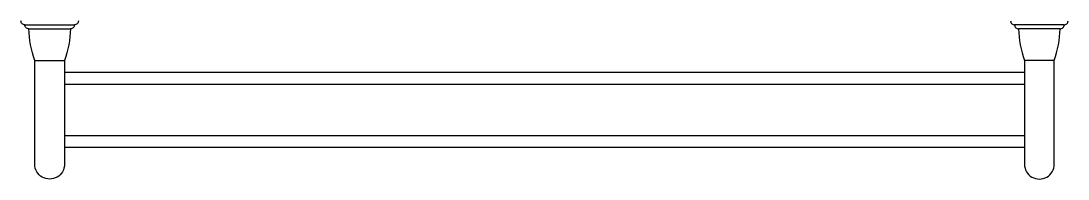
# Model space of a CAD drawing. Header units: millimetres. Extents: x 0 to 529, y -80 to 0.
import ezdxf

# ---------------------------------------------------------------- set-up
doc = ezdxf.new("R2010")
doc.units = ezdxf.units.MM

msp = doc.modelspace()

# ---------------------------------------------------------------- linework, layer by layer
at = {"color": 8}
for p, q in [((2, -2), (27, -2)), ((4, -4), (25, -4)), ((527, -2), (502, -2)), ((525, -4), (504, -4)), ((7, -20), (22, -20)), ((522, -20), (507, -20))]:
    msp.add_line(p, q, dxfattribs=at)
for p, q in [((22, -26), (507, -26)), ((22, -32), (507, -32)), ((22, -57.9), (507, -57.9)), ((22, -63.9), (507, -63.9))]:
    msp.add_line(p, q)
for points in [[(29, 0, -0.414214), (27, -2, -0.414214), (25, -4, -0.080936), (22, -20), (22, -72.5, -1.000058), (7, -72.5), (7, -20, -0.080951), (4, -4, -0.414214), (2, -2, -0.414214), (0, 0)], [(500, 0, 0.414214), (502, -2, 0.414214), (504, -4, 0.080936), (507, -20), (507, -72.5, 1.000058), (522, -72.5), (522, -20, 0.080951), (525, -4, 0.414214), (527, -2, 0.414214), (529, 0)]]:
    msp.add_lwpolyline(points, format="xyb")

doc.saveas('drawing.dxf')
